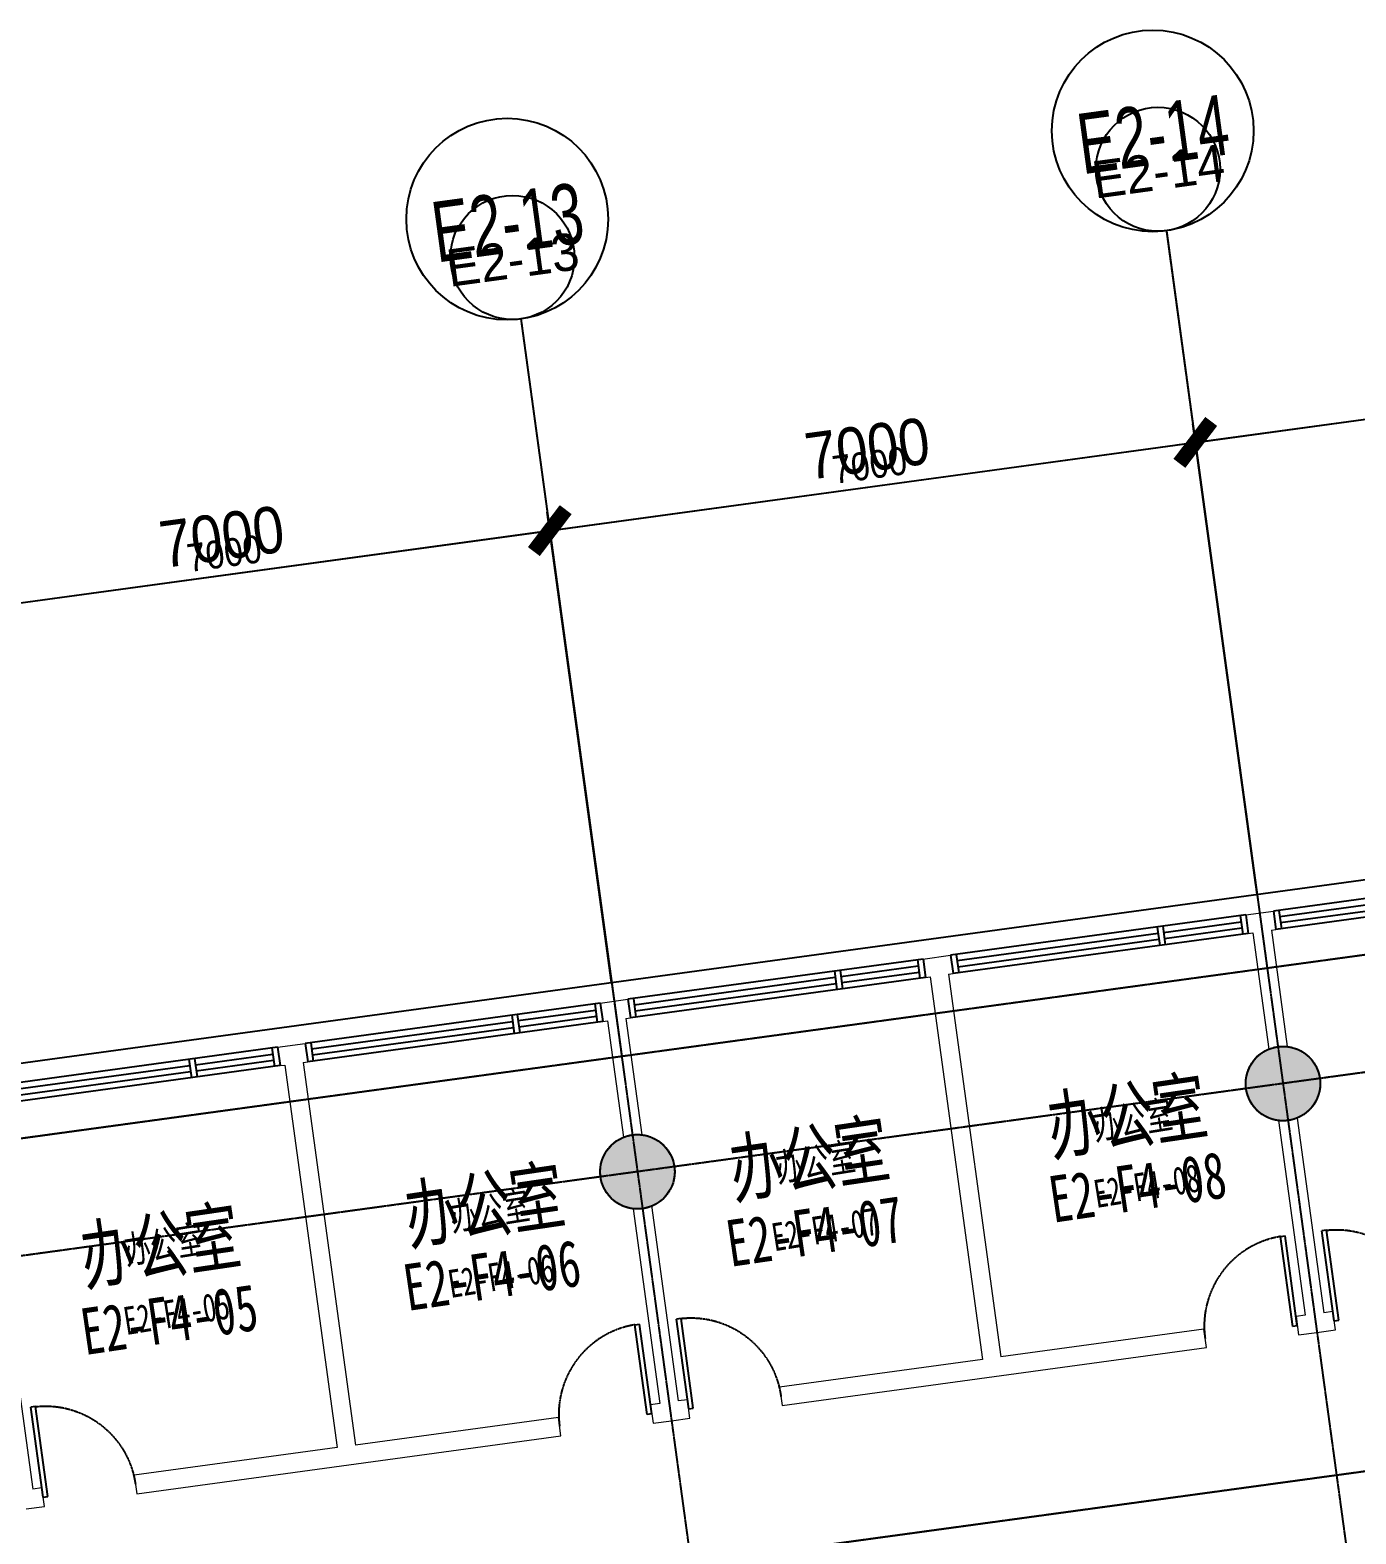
# Model space of a CAD drawing. Header units: millimetres. Extents: x 11669738 to 11859441, y -6222081 to -6069093.
# Drawn here: x 11732616 to 11746862, y -6088099 to -6071937 of the extents above; entities that cross this region are included whole.
import ezdxf
from ezdxf.enums import TextEntityAlignment as Align

# ---------------------------------------------------------------- set-up
doc = ezdxf.new("R2010")
doc.units = ezdxf.units.MM
for name, pattern in [('DASH', [0.35, 0.25, -0.1]), ('E-COLS-F4$0$HIDDEN', [0.375, 0.25, -0.125]), ('E-RG-1F$0$$0$DOTE', [2.42, 2, -0.2, 0.02, -0.2]), ('XRE2$0$HIDDEN', [0.375, 0.25, -0.125])]:
    doc.linetypes.add(name, pattern=pattern)
for name, color, linetype in [('A—墙体', 7, 'Continuous'), ('A—文字索引', 40, 'Continuous'), ('A—轴线、尺寸', 1, 'Continuous'), ('A—门窗', 135, 'Continuous'), ('E-COLS-F4$0$0S-COLS-HATCH', 8, 'Continuous'), ('E-COLS-F4$0$0S-COLS-I', 90, 'E-COLS-F4$0$HIDDEN'), ('I—平面—文字', 40, 'Continuous'), ('I—平面—文字（放大1：100）', 40, 'XRE2$0$HIDDEN'), ('I—平面—装饰面层线', 192, 'Continuous'), ('I—平面—门', 22, 'Continuous'), ('轴线100', 1, 'Continuous')]:
    doc.layers.add(name, color=color, linetype=linetype)
doc.layers.add('E2-RI-4F$0$A-WALL', color=7, linetype='Continuous', lineweight=5)
doc.styles.add('ARIAL', font='SIMYOU.TTF', dxfattribs={"width": 0.9})
doc.styles.add('XD2008', font='simhei.ttf', dxfattribs={"width": 0.85})
doc.dimstyles.new('200', dxfattribs={"dimscale": 200, "dimtxt": 2.5, "dimasz": 2, "dimexe": 1, "dimexo": 1, "dimgap": 0.8, "dimtad": 1, "dimdec": 0, "dimdsep": 46, "dimtxsty": 'ARIAL', "dimblk1": 'ARCHTICK', "dimblk2": 'ARCHTICK', "dimsah": 1, "dimcen": -0.9, "dimdle": 1, "dimclrd": 256, "dimclre": 256, "dimclrt": 40, "dimaunit": 1, "dimadec": 0, "dimazin": 0, "dimtfac": 0.35, "dimtdec": 0, "dimtix": 1, "dimtmove": 2, "dimatfit": 3, "dimldrblk": 'ARCHTICK', "dimfxl": 0, "dimtvp": 0.8, "dimtolj": 1, "dimtzin": 0, "dimarcsym": 0})
doc.dimstyles.new('副本 100', dxfattribs={"dimscale": 100, "dimtxt": 2.5, "dimasz": 2, "dimexe": 1, "dimexo": 1, "dimgap": 0.8, "dimtad": 1, "dimdec": 0, "dimdsep": 46, "dimtxsty": 'ARIAL', "dimblk1": 'ARCHTICK', "dimblk2": 'ARCHTICK', "dimsah": 1, "dimcen": -0.9, "dimdle": 1, "dimclrd": 256, "dimclre": 256, "dimclrt": 40, "dimaunit": 1, "dimadec": 0, "dimazin": 0, "dimtfac": 0.35, "dimtdec": 0, "dimtix": 1, "dimtmove": 2, "dimatfit": 3, "dimldrblk": 'ARCHTICK', "dimfxl": 0, "dimtvp": 0.8, "dimtolj": 1, "dimtzin": 0, "dimarcsym": 0})

# ---------------------------------------------------------------- blocks, each defined once
blk = doc.blocks.new('E-COLS-F4')
at = {"layer": 'E-COLS-F4$0$0S-COLS-HATCH'}
h = blk.add_hatch(color=18, dxfattribs=at)
edge = h.paths.add_edge_path()
edge.add_arc((11746078, -6083259), 400, 0, 360)
h = blk.add_hatch(color=18, dxfattribs=at)
edge = h.paths.add_edge_path()
edge.add_arc((11739142, -6084207), 400, 0, 360)
at = {"layer": 'A—墙体'}
for centre in [(11746078, -6083259), (11739142, -6084207)]:
    blk.add_circle(centre, 400, dxfattribs=at)
at = {"layer": 'E-COLS-F4$0$0S-COLS-I'}
for centre in [(11746078, -6083259), (11739142, -6084207)]:
    blk.add_circle(centre, 400, dxfattribs=at)
blk = doc.blocks.new('E2-RI-4F$0$rexz')
at = {"layer": 'A—门窗', "lineweight": 13}
for p, q in [((-10817373, 7616307), (-10817373, 7616107)), ((-10814173, 7616107), (-10814173, 7616307))]:
    blk.add_line(p, q, dxfattribs=at)
at = {"layer": 'A—门窗'}
for p, q in [((-10817373, 7616307), (-10814173, 7616307)), ((-10817373, 7616107), (-10817373, 7616307)), ((-10817313, 7616107), (-10817313, 7616307)), ((-10816473, 7616107), (-10816473, 7616307)), ((-10816413, 7616107), (-10816413, 7616307)), ((-10814233, 7616107), (-10814233, 7616307)), ((-10814173, 7616107), (-10814173, 7616307)), ((-10817373, 7616107), (-10814173, 7616107)), ((-10816473, 7616240), (-10817313, 7616240)), ((-10816473, 7616174), (-10817313, 7616174)), ((-10814233, 7616240), (-10816413, 7616240)), ((-10814233, 7616174), (-10816413, 7616174))]:
    blk.add_line(p, q, dxfattribs=at)
blk = doc.blocks.new('_ArchTick')
at = {"color": 0, "linetype": 'ByBlock', "const_width": 0.4}
blk.add_lwpolyline([(-0.5, -0.5), (0.5, 0.5)], dxfattribs=at)
blk = doc.blocks.new('*D220')
at = {"layer": 'A—轴线、尺寸', "linetype": 'ByBlock', "lineweight": -2}
for p, q in [((11738851, -6082072), (11738173, -6077118)), ((11731067, -6078291), (11738399, -6077289)), ((11731915, -6083020), (11731238, -6078066))]:
    blk.add_line(p, q, dxfattribs=at)
at = {"layer": 'Defpoints', "color": 0, "linetype": 'ByBlock'}
for p in [(11738200, -6077316), (11738878, -6082271), (11731942, -6083219)]:
    blk.add_point(p, dxfattribs=at)
at = {"layer": 'A—轴线、尺寸', "linetype": 'ByBlock', "lineweight": -2, "yscale": 400, "zscale": 400}
for p, xscale, rotation in [((11738200, -6077316), 400, 7.783339573380966), ((11731265, -6078264), 399.9999999999999, 187.783339573381)]:
    blk.add_blockref('_ArchTick', p, dxfattribs=dict(at, xscale=xscale, rotation=rotation))
at = {"layer": 'A—轴线、尺寸', "color": 40, "linetype": 'ByBlock', "insert": (11734677, -6077384), "char_height": 500, "attachment_point": 5, "rotation": 7.7833, "style": 'ARIAL'}
blk.add_mtext('\\A1;7000', dxfattribs=at)
blk = doc.blocks.new('*D221')
at = {"layer": 'A—轴线、尺寸', "linetype": 'ByBlock', "lineweight": -2}
for p, q in [((11745786, -6081124), (11745109, -6076170)), ((11738002, -6077343), (11745334, -6076341)), ((11738851, -6082072), (11738173, -6077118))]:
    blk.add_line(p, q, dxfattribs=at)
at = {"layer": 'Defpoints', "color": 0, "linetype": 'ByBlock'}
for p in [(11745136, -6076368), (11745813, -6081323), (11738878, -6082271)]:
    blk.add_point(p, dxfattribs=at)
at = {"layer": 'A—轴线、尺寸', "linetype": 'ByBlock', "lineweight": -2, "yscale": 400, "zscale": 400}
for p, xscale, rotation in [((11745136, -6076368), 400, 7.783339573380966), ((11738200, -6077316), 399.9999999999999, 187.783339573381)]:
    blk.add_blockref('_ArchTick', p, dxfattribs=dict(at, xscale=xscale, rotation=rotation))
at = {"layer": 'A—轴线、尺寸', "color": 40, "linetype": 'ByBlock', "insert": (11741613, -6076436), "char_height": 500, "attachment_point": 5, "rotation": 7.7833, "style": 'ARIAL'}
blk.add_mtext('\\A1;7000', dxfattribs=at)
blk = doc.blocks.new('*D222')
at = {"layer": 'A—轴线、尺寸', "linetype": 'ByBlock', "lineweight": -2}
for p, q in [((11752722, -6080176), (11752044, -6075222)), ((11744938, -6076395), (11752270, -6075393)), ((11745786, -6081124), (11745109, -6076170))]:
    blk.add_line(p, q, dxfattribs=at)
at = {"layer": 'Defpoints', "color": 0, "linetype": 'ByBlock'}
for p in [(11752072, -6075420), (11752749, -6080375), (11745813, -6081323)]:
    blk.add_point(p, dxfattribs=at)
at = {"layer": 'A—轴线、尺寸', "linetype": 'ByBlock', "lineweight": -2, "yscale": 400, "zscale": 400}
for p, xscale, rotation in [((11752072, -6075420), 400, 7.783339573380966), ((11745136, -6076368), 399.9999999999999, 187.783339573381)]:
    blk.add_blockref('_ArchTick', p, dxfattribs=dict(at, xscale=xscale, rotation=rotation))
at = {"layer": 'A—轴线、尺寸', "color": 40, "linetype": 'ByBlock', "insert": (11748548, -6075488), "char_height": 500, "attachment_point": 5, "rotation": 7.7833, "style": 'ARIAL'}
blk.add_mtext('\\A1;7000', dxfattribs=at)
blk = doc.blocks.new('*D319')
at = {"layer": 'Defpoints', "color": 0, "linetype": 'ByBlock'}
for p in [(11738201, -6077316), (11738878, -6082270), (11731942, -6083218)]:
    blk.add_point(p, dxfattribs=at)
at = {"layer": '轴线100', "linetype": 'ByBlock', "lineweight": -2}
for p, q in [((11738864, -6082171), (11738187, -6077217)), ((11731166, -6078278), (11738300, -6077302)), ((11731929, -6083119), (11731251, -6078165))]:
    blk.add_line(p, q, dxfattribs=at)
at = {"layer": '轴线100', "linetype": 'ByBlock', "lineweight": -2, "xscale": 200, "yscale": 200, "zscale": 200}
for p, rotation in [((11738201, -6077316), 7.783339573525556), ((11731265, -6078264), 187.7833395735256)]:
    blk.add_blockref('_ArchTick', p, dxfattribs=dict(at, rotation=rotation))
at = {"layer": '轴线100', "color": 40, "linetype": 'ByBlock', "insert": (11734702, -6077562), "char_height": 300, "attachment_point": 5, "rotation": 7.7833, "style": 'ARIAL'}
blk.add_mtext('\\A1;7000', dxfattribs=at)
blk = doc.blocks.new('*D320')
at = {"layer": 'Defpoints', "color": 0, "linetype": 'ByBlock'}
for p in [(11745136, -6076368), (11745813, -6081322), (11738878, -6082270)]:
    blk.add_point(p, dxfattribs=at)
at = {"layer": '轴线100', "linetype": 'ByBlock', "lineweight": -2}
for p, q in [((11745800, -6081223), (11745122, -6076269)), ((11738101, -6077330), (11745235, -6076354)), ((11738864, -6082171), (11738187, -6077217))]:
    blk.add_line(p, q, dxfattribs=at)
at = {"layer": '轴线100', "linetype": 'ByBlock', "lineweight": -2, "xscale": 200, "yscale": 200, "zscale": 200}
for p, rotation in [((11745136, -6076368), 7.783339573525556), ((11738201, -6077316), 187.7833395735256)]:
    blk.add_blockref('_ArchTick', p, dxfattribs=dict(at, rotation=rotation))
at = {"layer": '轴线100', "color": 40, "linetype": 'ByBlock', "insert": (11741637, -6076614), "char_height": 300, "attachment_point": 5, "rotation": 7.7833, "style": 'ARIAL'}
blk.add_mtext('\\A1;7000', dxfattribs=at)
blk = doc.blocks.new('*D321')
at = {"layer": 'Defpoints', "color": 0, "linetype": 'ByBlock'}
for p in [(11752072, -6075420), (11752749, -6080374), (11745813, -6081322)]:
    blk.add_point(p, dxfattribs=at)
at = {"layer": '轴线100', "linetype": 'ByBlock', "lineweight": -2}
for p, q in [((11752735, -6080275), (11752058, -6075321)), ((11745037, -6076382), (11752171, -6075406)), ((11745800, -6081223), (11745122, -6076269))]:
    blk.add_line(p, q, dxfattribs=at)
at = {"layer": '轴线100', "linetype": 'ByBlock', "lineweight": -2, "xscale": 200, "yscale": 200, "zscale": 200}
for p, rotation in [((11752072, -6075420), 7.783339573525556), ((11745136, -6076368), 187.7833395735256)]:
    blk.add_blockref('_ArchTick', p, dxfattribs=dict(at, rotation=rotation))
at = {"layer": '轴线100', "color": 40, "linetype": 'ByBlock', "insert": (11748573, -6075666), "char_height": 300, "attachment_point": 5, "rotation": 7.7833, "style": 'ARIAL'}
blk.add_mtext('\\A1;7000', dxfattribs=at)

msp = doc.modelspace()

# ---------------------------------------------------------------- linework, layer by layer
at = {"layer": 'A—轴线、尺寸', "linetype": 'ByBlock'}
for p, q in [((11744825, -6074093.3, 0), (11745908.6, -6082020.4, 0)), ((11737889.5, -6075041.3, 0), (11738973.1, -6082968.4, 0)), ((11782959.6, -6076956.1, 0), (11714698.8, -6086286.4, 0)), ((11783741.8, -6082400.3, 0), (11681261.5, -6096408, 0))]:
    msp.add_line(p, q, dxfattribs=at)
for centre in [(11744678.3, -6073020, 0), (11737742.8, -6073968, 0)]:
    msp.add_circle(centre, 1083.3, dxfattribs=at)
at = {"layer": 'A—门窗'}
msp.add_line((11752260.1, -6080344.4), (11714293.4, -6085534.6), dxfattribs=at)
at = {"layer": 'E2-RI-4F$0$A-WALL'}
for p, q in [((11745677.8, -6081446.2), (11745975.1, -6081405.6)), ((11745953.5, -6081610.4), (11746002.1, -6081603.8)), ((11745953.5, -6081610.4), (11746124.5, -6082861.6)), ((11745704.9, -6081644.4), (11745755.3, -6081637.5)), ((11745755.3, -6081637.5), (11745926.3, -6082888.7)), ((11742210.1, -6081920.2), (11742507.3, -6081879.6)), ((11742485.7, -6082084.5), (11742534.3, -6082077.8)), ((11742485.7, -6082084.5), (11743047.8, -6086196.3)), ((11742237.2, -6082118.4), (11742287.6, -6082111.5)), ((11742287.6, -6082111.5), (11742849.6, -6086223.4)), ((11738742.3, -6082394.2), (11739039.5, -6082353.6)), ((11738769.4, -6082592.4), (11738819.8, -6082585.5)), ((11738819.8, -6082585.5), (11738990.8, -6083836.7)), ((11739018, -6082558.4), (11739066.6, -6082551.8)), ((11739018, -6082558.4), (11739189, -6083809.6)), ((11735274.5, -6082868.2), (11735571.8, -6082827.6)), ((11735301.7, -6083066.5), (11735352.1, -6083059.6)), ((11735352.1, -6083059.6), (11735914.1, -6087171.4)), ((11735550.2, -6083032.5), (11735598.8, -6083025.9)), ((11735550.2, -6083032.5), (11736112.2, -6087144.3)), ((11746031.2, -6083656.2), (11746317.3, -6085749.4)), ((11746229.4, -6083629.1), (11746515.5, -6085722.3)), ((11739095.7, -6084604.2), (11739381.8, -6086697.4)), ((11739293, -6084570.8), (11739580, -6086670.3)), ((11732358.4, -6085525.1), (11732644.5, -6087618.3)), ((11746317.3, -6085749.4), (11746218.3, -6085763)), ((11746218.3, -6085763), (11746245.4, -6085961.1)), ((11746614.6, -6085708.8), (11746515.5, -6085722.3)), ((11746641.7, -6085907), (11746614.6, -6085708.8)), ((11745227.5, -6085898.4), (11743047.8, -6086196.3)), ((11745254.6, -6086096.6), (11745227.5, -6085898.4)), ((11746245.4, -6085961.1), (11746443.5, -6085934)), ((11746443.5, -6085934), (11746641.7, -6085907)), ((11742975.8, -6086408), (11745254.6, -6086096.6)), ((11742849.6, -6086223.4), (11740669.9, -6086521.4)), ((11740696.9, -6086719.5), (11742975.8, -6086408)), ((11740669.9, -6086521.4), (11740696.9, -6086719.5)), ((11739381.8, -6086697.4), (11739282.8, -6086711)), ((11739282.8, -6086711), (11739309.8, -6086909.1)), ((11739679.1, -6086656.8), (11739580, -6086670.3)), ((11739706.2, -6086854.9), (11739679.1, -6086656.8)), ((11738292, -6086846.4), (11736112.2, -6087144.3)), ((11738319.1, -6087044.5), (11738292, -6086846.4)), ((11739309.8, -6086909.1), (11739508, -6086882)), ((11739508, -6086882), (11739706.2, -6086854.9)), ((11736040.2, -6087356), (11738319.1, -6087044.5)), ((11735914.1, -6087171.4), (11733734.4, -6087469.4)), ((11733761.4, -6087667.5), (11736040.2, -6087356)), ((11732743.6, -6087604.8), (11732644.5, -6087618.3)), ((11732770.6, -6087802.9), (11732743.6, -6087604.8)), ((11733734.4, -6087469.4), (11733761.4, -6087667.5)), ((11732572.5, -6087830), (11732770.6, -6087802.9))]:
    msp.add_line(p, q, dxfattribs=at)
at = {"layer": 'I—平面—门'}
for p, q in [((11746545.6, -6084835.1), (11746496.1, -6084841.9)), ((11746628.1, -6085807.9), (11746496.1, -6084841.9)), ((11746677.7, -6085801.1), (11746545.6, -6084835.1)), ((11739610.1, -6085783.1), (11739560.6, -6085789.9)), ((11739692.6, -6086755.9), (11739560.6, -6085789.9)), ((11739742.2, -6086749.1), (11739610.1, -6085783.1)), ((11746628.1, -6085807.9), (11746677.7, -6085801.1)), ((11732674.6, -6086731.1), (11732625.1, -6086737.8)), ((11732757.1, -6087703.9), (11732625.1, -6086737.8)), ((11732806.6, -6087697.1), (11732674.6, -6086731.1)), ((11739692.6, -6086755.9), (11739742.2, -6086749.1)), ((11732757.1, -6087703.9), (11732806.6, -6087697.1))]:
    msp.add_line(p, q, dxfattribs=at)
at = {"layer": 'I—平面—门', "extrusion": (0, 0, -1)}
for p, q in [((11746050.2, -6084902.8), (11746099.8, -6084896)), ((11746182.3, -6085868.8), (11746050.2, -6084902.8)), ((11746231.8, -6085862), (11746099.8, -6084896)), ((11739114.7, -6085850.8), (11739164.3, -6085844)), ((11739246.8, -6086816.8), (11739114.7, -6085850.8)), ((11739296.3, -6086810), (11739164.3, -6085844)), ((11746231.8, -6085862), (11746182.3, -6085868.8)), ((11739296.3, -6086810), (11739246.8, -6086816.8))]:
    msp.add_line(p, q, dxfattribs=at)
at = {"layer": 'I—平面—门', "color": 8, "linetype": 'DASH', "ltscale": 20, "extrusion": (0, 0, -1)}
for centre in [(11746652.9, -6085804.5), (11739717.4, -6086752.5), (11732781.9, -6087700.5)]:
    msp.add_ellipse(centre, major_axis=(740.7, 634.1), ratio=1, start_param=-0.9729891, end_param=0.5721634, dxfattribs=at)
at = {"layer": 'I—平面—门', "color": 8, "linetype": 'DASH', "ltscale": 20}
for centre in [(11746207, -6085865.4), (11739271.5, -6086813.4)]:
    msp.add_ellipse(centre, major_axis=(-942, 251.5), ratio=1, start_param=-1.1484192, end_param=0.3967333, dxfattribs=at)
at = {"layer": '轴线100', "linetype": 'E-RG-1F$0$$0$DOTE'}
for p, q in [((11744825, -6074093, 0), (11749318.1, -6106964.2, 0)), ((11737889.5, -6075041, 0), (11742382.5, -6107912.1, 0)), ((11774523.5, -6078108.7, 0), (11671729.1, -6092159.3, 0)), ((11774692.8, -6079347.2, 0), (11706453.9, -6088674.5, 0)), ((11775276.9, -6083556.9, 0), (11707029.4, -6092885.3, 0))]:
    msp.add_line(p, q, dxfattribs=at)
at = {"layer": '轴线100', "linetype": 'ByBlock'}
for centre in [(11744734.8, -6073432.5, 0), (11737799.3, -6074380.5, 0)]:
    msp.add_circle(centre, 666.7, dxfattribs=at)

# ---------------------------------------------------------------- block references
at = {"layer": 'A—门窗', "rotation": 187.7833395683819}
for p in [(0, 0), (-3467.7, -474), (-6935.4, -948), (-10403.2, -1422), (-13871, -1896)]:
    msp.add_blockref('E2-RI-4F$0$rexz', p, dxfattribs=at)
at = {"layer": 'I—平面—装饰面层线'}
msp.add_blockref('E-COLS-F4', (0, 0), dxfattribs=at)

# ---------------------------------------------------------------- texts
at = {"layer": 'A—文字索引', "color": 40, "style": 'ARIAL', "width": 0.7}
for s, p in [('E2-14', (11744683.2, -6073055.7, 0)), ('E2-13', (11737747.7, -6074003.7, 0))]:
    msp.add_text(s, height=650, rotation=7.78334, dxfattribs=at).set_placement(p, align=Align.MIDDLE_CENTER)
at = {"layer": 'I—平面—文字', "linetype": 'ByBlock', "style": 'XD2008', "width": 0.7}
for s, height, p in [('办公室', 600, (11743593.4, -6084025.9, 0)), ('办公室', 600, (11740177.8, -6084486.7, 0)), ('E2-F4-08', 500, (11743610.1, -6084755.3)), ('办公室', 600, (11736688.6, -6084984.4, 0)), ('办公室', 600, (11733204.8, -6085420.8, 0)), ('E2-F4-07', 500, (11740142.3, -6085229.3)), ('E2-F4-06', 500, (11736674.6, -6085703.3)), ('E2-F4-05', 500, (11733206.8, -6086177.3))]:
    msp.add_text(s, height=height, rotation=8.35862, dxfattribs=at).set_placement(p)
at = {"layer": 'I—平面—文字（放大1：100）', "linetype": 'ByBlock', "style": 'XD2008', "width": 0.7}
for s, p in [('办公室', (11744057.8, -6083867, 0)), ('办公室', (11740650, -6084319.2, 0)), ('E2-F4-08', (11744074.6, -6084596.5)), ('办公室', (11737150.7, -6084845.1, 0)), ('E2-F4-07', (11740614.5, -6085061.8)), ('办公室', (11733648.1, -6085205.4, 0)), ('E2-F4-06', (11737136.6, -6085564)), ('E2-F4-05', (11733650.1, -6085961.9))]:
    msp.add_text(s, height=300, rotation=9.15842, dxfattribs=at).set_placement(p)
at = {"layer": '轴线100', "color": 40, "style": 'ARIAL'}
for s, p in [('E2-14', (11744737.8, -6073454.5, 0)), ('E2-13', (11737802.3, -6074402.5, 0))]:
    msp.add_text(s, height=400, rotation=7.78334, dxfattribs=at).set_placement(p, align=Align.MIDDLE_CENTER)

# ---------------------------------------------------------------- dimensions: what is measured, and where the dimension line sits
at = {"layer": 'A—轴线、尺寸', "linetype": 'ByBlock'}
for base, p1, p2, picture, middle in [((11752071.5, -6075420.3, 0), (11745813.2, -6081322.6, 0), (11752748.7, -6080374.6, 0), '*D222', (11748548.2, -6075488.1, 0)), ((11745136, -6076368.3, 0), (11738877.7, -6082270.6, 0), (11745813.2, -6081322.6, 0), '*D221', (11741612.7, -6076436.1, 0)), ((11738200.5, -6077316.3, 0), (11731942.2, -6083218.6, 0), (11738877.7, -6082270.6, 0), '*D220', (11734677.2, -6077384.1, 0))]:
    dim = msp.add_linear_dim(base=base, p1=p1, p2=p2, angle=7.78334, dimstyle='200', dxfattribs=at)
    dim.commit()
    dim.dimension.update_dxf_attribs({"geometry": picture, "text_midpoint": middle})
at = {"layer": '轴线100', "linetype": 'ByBlock'}
for base, p1, p2, picture, middle in [((11752071.6, -6075420, 0), (11745813.2, -6081322.3, 0), (11752748.7, -6080374.3, 0), '*D321', (11748572.6, -6075666.1, 0)), ((11745136, -6076368, 0), (11738877.7, -6082270.3, 0), (11745813.2, -6081322.3, 0), '*D320', (11741637.1, -6076614.1, 0)), ((11738200.5, -6077316, 0), (11731942.2, -6083218.3, 0), (11738877.7, -6082270.3, 0), '*D319', (11734701.6, -6077562.1, 0))]:
    dim = msp.add_linear_dim(base=base, p1=p1, p2=p2, angle=7.78334, dimstyle='副本 100', override={"dimtxt": 3}, dxfattribs=at)
    dim.commit()
    dim.dimension.update_dxf_attribs({"geometry": picture, "text_midpoint": middle})

doc.saveas('drawing.dxf')
